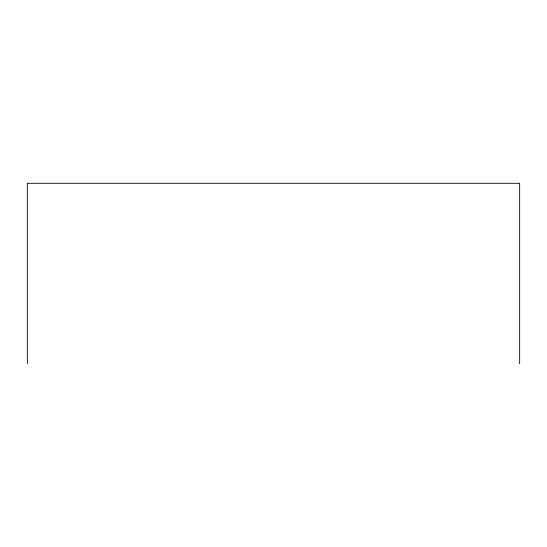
<?xml version="1.0" encoding="UTF-8"?>
<svg xmlns="http://www.w3.org/2000/svg" width="547" height="547" viewBox="0 0 547 547"><rect width="100%" height="100%" fill="white"/><g stroke="black" fill="none" stroke-linecap="round" stroke-linejoin="round"><path stroke-width="0.82" d="M519.65 363.707L519.65 183.293L27.35 183.293L27.35 363.707"/></g></svg>
